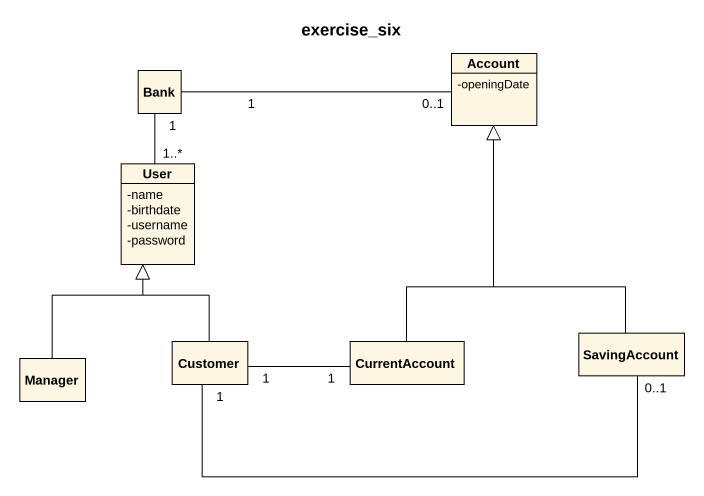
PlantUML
@startuml
title exercise_six
hide circle
hide empty members
skinparam classAttributeIconSize 0
class Bank
class Account {
  -openingDate
}
class User {
  -name
  -birthdate
  -username
  -password
}
class Manager
class Customer
class CurrentAccount
class SavingAccount
Bank "1" -right- "0..1" Account
Bank "1" -- "1..*" User
Manager -up-|> User
Customer -up-|> User
Customer "1" -right- "1" CurrentAccount
Customer "1" -right- "0..1" SavingAccount
CurrentAccount -up-|> Account
SavingAccount -up-|> Account
@enduml
